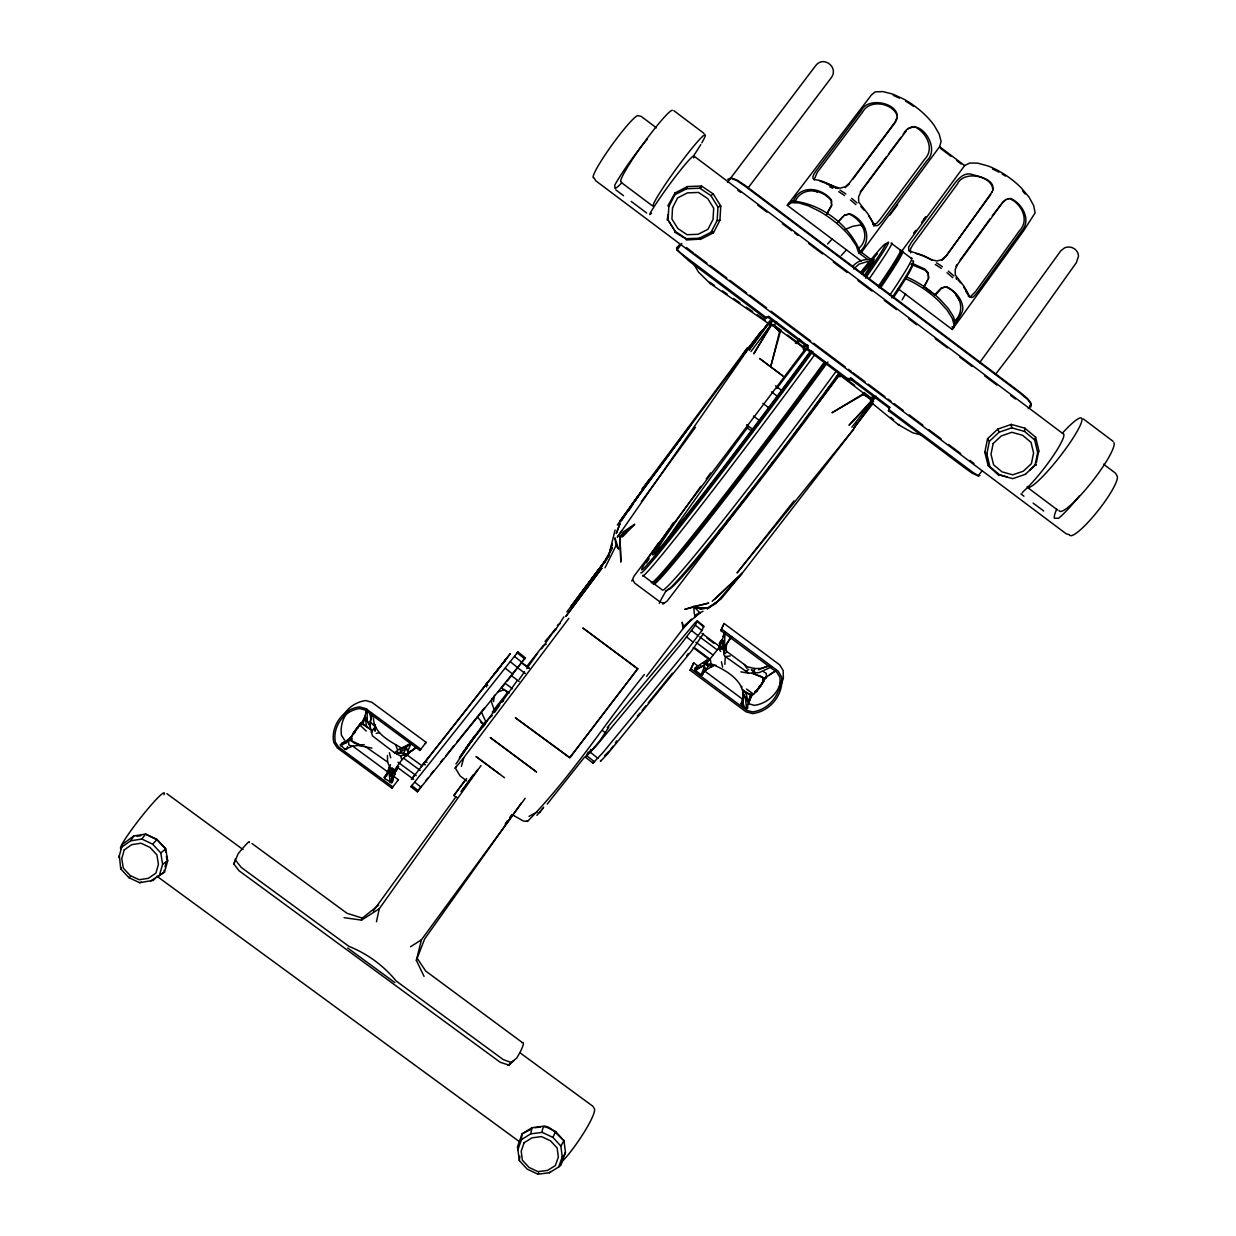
<?xml version="1.0" encoding="UTF-8"?>
<svg xmlns="http://www.w3.org/2000/svg" width="1236" height="1236" viewBox="0 0 1236 1236"><rect width="100%" height="100%" fill="white"/><g stroke="black" fill="none" stroke-linecap="round" stroke-linejoin="round"><path stroke-width="1.5" d="M771.588 666.853L759.167 672.6L748.645 673.187L725.347 656.579L723.724 654.57L724.358 649.935L722.195 647.772L722.241 639.692L725.068 632.245M726.181 650.769L725.625 647.355M395.257 774.261L395.304 772.67L391.719 782.743L384.705 778.541L390.483 764.636M992.755 190.437C993.45 175.991 963.694 169.641 957.297 184.195L913.049 244.496L910.468 248.946L910.623 252.855M831.349 203.476L831.442 200.804C821.785 188.475 801.407 186.111 794.655 202.41L793.296 201.066C800.372 184.303 821.461 187.501 831.395 199.877L831.643 205.701L826.544 214.384L831.72 204.852M1011.218 425.756L1011.28 424.411L1024.907 428.212L1035.598 437.204L1034.625 439.877L1037.668 452.53L1035.042 465.323L1025.308 474.33L1012.686 478.656L999.939 475.072L989.912 466.667L986.822 454.091L989.372 441.298L999.074 432.229L1011.728 427.841L1024.551 431.426L1034.625 439.877M668.089 214.446L667.162 220.07L668.104 219.977L675.165 231.286L686.165 238.672L699.298 238.208L711.055 232.26L717.189 220.441L717.962 207.045L710.901 195.643L699.839 188.227L686.644 188.737L674.887 194.747L668.8 206.613L668.104 219.977M711.055 232.26L713.419 232.816L719.939 220.255L720.758 206.026L713.265 193.928L701.507 186.033L687.494 186.574L686.644 188.737M724.806 664.35L725.347 656.579L730.167 655.961M807.51 347.919L806.737 349.355L847.494 379.931L850.723 377.953L889.719 407.216L888.529 410.723L964.095 467.409L972.129 473.187L978.047 475.875M814.045 179.823L817.336 172.283L862.388 112.414C869.372 98.679 892.485 102.882 897.212 115.551M412.051 785.231L410.955 786.745L417.305 791.782L521.577 662.496L529.132 668.089M707.069 659.823L695.25 667.873L695.42 670.499L706.436 663.516L718.518 648.313L724.358 649.935L724.914 633.883M519.336 1160.589L517.899 1149.743L521.391 1139.685L530.738 1133.86L531.974 1127.711L544.134 1126.12L555.597 1131.512L563.987 1140.658L565.455 1152.23L564.636 1154.594L562.241 1156.927L558.687 1166.985L549.325 1172.748L537.938 1174.2L527.216 1169.148L519.336 1160.589L519.862 1156.139M725.826 647.247L725.47 650.569L725.995 645.578M701.306 187.64L701.507 186.033L699.839 188.227M366.211 731.032L359.8 724.991L361.638 722.705L363.338 722.612L363.137 720.341L362.689 724.327L359.8 724.991L349.803 738.618L351.827 739.221L351.518 736.347M724.064 632.724L723.601 636.107L722.627 636.216M604.419 755.814L609.425 750.916M493.535 701.615L494.446 695.25M747.286 705.864L747.471 708.491L746.498 708.46L741.693 704.875C749.804 683.971 727.618 670.545 711.086 663.84L705.277 664.304L708.12 665.895L716.015 665.262M363.338 722.612L366.598 709.85M806.737 349.355L807.834 345.771L768.73 316.431L765.578 318.471L689.487 261.383L676.725 249.811M492.021 698.355L491.449 702.063L494.446 710.453M888.916 409.008L888.529 410.723L889.719 407.216M371.48 714.284L370.012 725.903L372.438 735.868L394.5 752.77L400.526 755.907L401.885 759.785L393.496 771.573L390.298 782.666L388.691 770.183L391.936 776.919L389.68 775.142M1030.299 405.439L1030.762 402.828L1027.518 398.533L1019.932 392.152L745.818 185.91L737.428 180.286L732.175 178.2M741.384 687.664L741.816 686.335M1030.731 407.154L1031.272 404.218L1027.61 399.444L1019.746 392.847L745.293 186.358L736.625 180.518L730.77 178.154L727.741 179.235M352.785 734.817L353.65 732.469L352.893 734.462M986.822 454.091L984.845 452.283L987.549 438.703L997.838 429.077L1011.28 424.411L1011.728 427.841M1036.401 462.527L1038.487 452.33M851.882 427.239L871.936 401.252L871.828 398.548M376.455 921.732L379.251 908.784L480.974 765.594M600.14 569.024L612.376 547.656L609.193 553.867L615.08 529.997M763.802 680.418L763.477 681.855L763.755 679.553L760.665 686.181L763.23 681.376L762.349 683.771M600.665 760.403L600.433 761.453L607.602 753.867L691.99 650.414L703.5 633.543M588.274 751.936L585.493 757.235L592.94 763.153L593.28 761.7M747.332 704.999L746.498 708.46L745.648 699.591L743.037 693.149L748.197 701.739L747.471 708.491M1024.551 431.426L1024.907 428.212M155.01 878.626L153.264 880.372L139.575 882.674L128.838 877.622L120.711 868.862L119.336 855.528M424.041 976.363L416.362 960.357L421.445 939.777L525.192 798.255M118.811 857.614L122.488 844.296L133.751 835.984L145.601 834.084L157.08 839.476L165.748 848.838L167.71 860.843L164.496 872.044L150.684 880.944M366.072 713.311L366.783 710.607M926.351 282.982L923.493 287.385L927.371 280.433M530.738 1133.86L542.171 1132.361C542.511 1116.232 559.738 1137.553 563.987 1140.658L560.85 1146.05L562.241 1156.927M461.383 766.397L463.886 757.498L568.854 618.371M861.183 252.731L939.623 146.667L941.106 141.414L939.221 134.106L934.2 125.423A42.982 17.922 37.3 0 0 903.933 99.204L892.67 94.044L882.767 91.572L875.026 91.927L871.287 95.141L787.286 205.315L861.291 261.028M780.735 681.469C778.124 693.937 766.876 703.624 754.408 705.354L748.722 703.778M159.599 874.764L162.627 864.227L160.773 852.933L152.615 844.126L141.816 839.043L130.661 840.82L121.777 847.062M164.991 866.838L166.505 861.6M748.614 704.056L749.897 699.561M521.762 1042.736A46.335 5.068 -55 0 1 519.753 1052.871L516.725 1058.093L511.04 1062.466L509.309 1065.247L500.24 1062.28L239.104 870.793L233.882 864.088L235.427 858.804M610.769 548.691L612.237 543.732L609.193 553.867M631.812 581.105L634.006 576.161L805.64 348.537L787.533 335.049M233.882 864.088L238.146 853.721L241.993 849.07A46.566 2.194 -52.6 0 1 249.162 842.643M745.648 699.591L748.197 701.739L750.638 694.817L753.651 694.215L755.567 692.098L766.66 676.617L762.782 679.367L762.921 682.442M397.529 751.581L396.833 753.79L403.276 750.437L410.676 743.207M741.693 704.875L741.059 703.732L742.496 702.295M741.059 703.732L743.253 696.903L742.851 691.758M766.66 676.617L766.212 677.946L762.782 679.367L776.424 670.453M362.426 722.241L360.866 723.647L362.55 721.886M565.455 1152.23L560.85 1165.301L558.687 1166.985M372.515 714.578L369.919 721.793L372.963 724.636M389.958 767.077L387.903 772.763L384.257 777.259L384.705 778.541M555.597 1131.512L552.955 1137.429L560.85 1146.05M751.534 695.837L752.029 694.508M847.494 379.931L848.081 378.355M725.161 653.504L727.139 651.727L747.347 666.745L755.041 668.691M395.304 772.67L392.523 779.854L392.986 781.137M416.362 960.357L424.643 938.927L521.144 803.23M766.536 317.188L765.578 318.471L768.73 316.431M719.213 643.632L720.897 640.742L720.356 643.57M698.263 666.25L693.674 662.836L691.094 668.939L746.745 710.329L752.492 711.921C768.885 709.912 782.094 693.736 779.885 677.204L776.78 672.199L720.804 630.576L724.095 623.516L779.731 664.922L783.176 670.545L783.361 678.456L779.174 690.043M720.804 630.576L724.095 623.516M992.044 192.244C997.483 179.297 978.139 176.346 969.766 173.89C963.756 173.38 959.074 178.046 955.505 182.325L911.226 242.642L908.676 247.092L908.784 250.862L922.38 255.11L931.805 259.776L936.873 261.012L941.909 259.622L946.158 255.79L990.762 194.577M695.42 670.499L701.167 674.779L702.326 674.949L702.882 673.558M705.184 661.631L704.659 662.929L706.436 663.516L705.184 661.631L707.1 660.596M130.661 840.82L133.751 835.984M708.12 665.895L706.482 669.603L703.469 665.447L703.717 668.521L701.167 674.779L706.482 669.603L712.956 666.049L705.277 664.304M898.309 288.869L952.276 329.487L954.13 324.975L952.292 318.332L947.147 310.19L939.005 301.198A43.507 15.234 35.8 0 0 905.123 278.533M397.034 769.472L395.86 770.955L397.189 767.726M897.243 117.219L894.941 122.225L849.518 182.974L845.223 186.775L840.156 188.166C831.272 186.481 823.887 180.085 814.617 179.714C810.399 178.169 814.709 173.21 815.976 170.923L861.059 111.055C868.305 94.121 907.27 105.168 894.756 123.121L852.794 179.266M953.45 327.864L955.304 323.338L953.497 316.679L948.336 308.536L940.194 299.545A43.492 15.265 35.8 0 0 906.328 276.879M955.953 266.59L956.726 264.72M360.819 723.786L361.963 722.457M721.824 629.248L778.077 671.102L781.554 676.772C784.118 694.354 769.982 711.642 752.508 713.589L746.003 711.797L690.09 670.267L693.674 662.836M401.885 759.785L408.637 752.894L408.282 749.974L410.97 743.67M751.303 696.888L752.322 694.555L749.943 696.471L751.303 696.888L749.557 700.657M850.723 377.953L850.275 378.958L888.746 407.834M400.526 755.907L406.737 754.362L399.213 752.863L403.569 753.481L405.933 748.367L408.282 749.974M120.711 868.862L121.344 867.517M553.774 632.106L555.211 629.109L541.662 648.823M363.137 720.341L365.315 715.814M353.913 732.963L356.988 727.911L353.913 732.963L355.52 730.723M372.747 729.611L371.372 732.423L373.967 728.22M926.876 281.947L928.653 277.822L928.221 274.809M992.014 191.997L945.926 256.594L941.724 260.456M605.007 567.803L616.007 545.648L614.895 537.815L618.587 549.093L616.007 545.648M505.694 823.408L505.261 824.288L507.656 821.6M455.945 764.095L472.955 739.004L484.728 724.342M687.494 186.574L674.995 192.97L667.888 205.84L668.8 206.613M621.754 520.093L636.942 497.505L690.63 425.153M702.326 674.949L703.856 672.013M343.623 715.536C347.81 707.332 356.571 701.847 365.609 700.534L371.82 702.264L426.126 742.357L425.199 743.608M408.745 745.432L410.367 742.357M357.389 728.174L360.309 723.647L357.389 728.174L359.259 725.733M707.347 609.024L721.113 598.888L742.203 573.226L853.566 429.278L857.181 422.511M768.328 317.482L806.923 346.435L807.664 345.076M608.375 555.366L604.342 562.813L606.212 560.124M756.417 690.8L754.933 692.392M760.31 685.841L756.942 690.909L760.31 685.841L758.317 688.467M456.856 797.529L453.875 795.49L464.999 780.364M592.94 763.153L602.844 752.709L687.849 649.224L701.909 630.468L703.794 626.08L697.305 620.889L695.188 622.635L607.247 727.602M492.314 712.106L498.432 703.825M770.152 323.894L770.569 325.207L753.728 353.867L771.867 324.496L773.149 324.496L772.222 325.624L770.059 323.508L767.092 324.373L749.093 350.112L768.576 323.739L774.678 326.366L805.239 349.139M585.493 757.235L595.458 746.822L681.175 643.879L695.374 625.231L697.305 620.889M902.064 299.931L905.555 293.998M762.056 683.338L763.23 681.376M352.924 734.076L355.18 730.337M675.165 231.286L674.671 232.121L685.516 238.641M615.327 743.006L616.594 740.889M141.816 839.043L145.601 834.084L157.065 839.862L165.748 848.838L160.773 852.933M344.071 917.668L361.515 920.109L362.673 918.24L346.976 913.25L252.005 843.539M507.363 680.959L525.362 657.846L517.93 651.928L516.555 653.535M773.705 326.335L776.594 321.669M395.86 770.955L398.672 766.505M809.317 414.601L839.924 374.261M730.847 636.54L725.099 647.247L722.241 639.692L718.518 648.313L720.665 651.496M456.331 766.397L455.064 768.375L463.886 757.498M461.522 755.211L469.665 743.639L459.313 758.07M555.026 630.561L563.879 616.872M590.762 749.371L589.325 752.817L599.692 741.059L608.807 727.108M629.062 510.252L633.265 503.855M635.366 500.657L641.669 491.063L619.607 521.669L636.942 497.505L620.534 521.886M758.75 688.684L762.102 683.585M505.957 823.099L507.486 820.781M619.978 537.027L623.547 531.681L634.562 524.373L622.573 536.795L619.978 537.027L620.843 561.824L619.978 537.027L634.562 524.373M537.938 1174.2L538.757 1172.995M483.245 726.737L488.529 718.919L492.268 715.582M764.033 328.992L747.625 349.881L617.289 537.274L621.862 530.507M355.412 730.507L358.795 725.547M410.955 786.745L517.93 651.928M509.618 817.691L511.735 814.586M362.534 722.473L363.909 720.464M417.305 791.782L421.383 786.281M1028.244 408.652L1031.272 404.218M1022.203 493.01L1023.161 491.619A39.336 5.825 -52.2 0 0 1050.6 459.56A39.336 5.825 -52.2 0 0 1063.794 434.284L693.72 155.906M351.812 736.486L346.914 740.534M519.151 679.491L524.589 671.766M526.752 668.676L537.614 653.241M629.093 508.769L641.669 491.063M461.661 790.916L463.485 788.321M463.036 752.199L474.639 735.884M494.415 712.569L499.792 705.03M501.94 702.002L517.003 680.881M359.012 725.717L361.406 722.365M617.32 525.006L690.522 425.385M761.299 332.7L769.935 320.665M455.821 797.019L373.303 910.947M463.345 788.537L473.357 774.601M766.243 317.575L681.793 253.967L677.251 249.811L681.839 243.477M953.574 322.024C966.645 311.271 960.387 292.638 945.741 286.906L941.09 288.112L935.219 294.322M952.276 329.487L1023.655 230.73L1035.088 212.901L1033.744 205.701L1029.047 197.142L1021.291 187.934A42.905 17.86 35.6 0 0 987.688 165.856L977.63 163.137L969.704 163.028L964.636 165.562L901.276 251.82M729.719 179.344L815.636 65.678C823.408 55.218 838.966 67.316 831.365 77.574L747.795 188.32M641.36 501.631L695.497 427.285M960.063 260.132L990.067 218.818M992.292 215.759L1003.725 201.066M768.746 324.666L772.006 320.201M459.653 756.973L500.055 703.438M607.154 558.44L599.491 568.931L603.369 564.033M754.532 692.191L755.35 691.094L755.289 692.253M742.62 354.485L747.44 347.919L642.025 489.379L649.24 479.583M480.464 728.22L486.134 720.495M921.5 222.65L925.949 216.594L923.586 219.514M536.903 815.358L543.67 807.093M609.008 555.597L588.954 582.743L608.823 555.906M467.826 782.96L477.791 769.487M419.869 750.406L420.812 749.155L365.918 708.645L359.645 706.899C342.959 708.753 330.46 726.057 333.766 742.481L337.304 747.934L391.889 788.151L392.816 786.899L338.463 746.899L335.327 742.079C332.376 726.629 344.087 710.437 359.722 708.522L365.269 710.082L419.869 750.406L426.126 742.357M397.482 780.997L398.394 779.761L393.79 776.362M465.972 747.965L482.797 725.254M858.479 248.668C871.426 237.714 862.481 219.637 848.993 214.06M867.857 259.668L858.711 252.793C873.358 241.005 866.282 220.255 849.951 213.813L844.281 215.219M897.707 204.712L889.812 215.203M577.552 597.652L598.456 569.487M467.903 782.898L463.222 789.171M860.225 191.982L886.258 157.049M888.514 154.021L900.967 137.304M903.238 134.276C915.83 111.534 942.373 147.022 926.861 160.68L882.334 220.873C880.511 222.835 876.865 228.243 874.223 224.535L868.213 214.307L858.696 202.086L858.587 196.802L861.013 191.595L906.328 130.784M840.882 218.602L837.421 222.573L842.998 216.872M636.787 497.814L743.794 354.129M750.932 351.565L770.569 325.207M644.419 674.47C605.13 722.936 571.387 776.857 527.525 821.368L523.492 821.059L513.527 815.451M566.845 611.944L603.492 563.214L570.615 606.721M453.875 795.49L466.621 778.556M474.732 737.027L469.958 742.96L472.955 739.004M782.326 391.086L785.694 386.621M646.552 676.37L683.075 628.614L691.511 619.174L684.868 625.339M735.312 511.673L667.301 600.928L662.836 604.172M737.645 508.629L753.929 487.262M766.722 470.483L772.531 462.851M783.006 449.116L785.323 446.072M786.467 444.574L791.04 438.579M797.9 429.587L805.887 419.097M610.337 749.804L613.087 746.189M760.681 332.02L743.361 354.67L764.203 328.761M744.613 353.063L762.056 330.259M755.52 692.438L758.518 688.514M414.338 775.513L411.356 779.437L499.406 667.687M482.473 689.147L487.417 682.766L485.068 685.717M504.612 661.013L506.42 658.618L503.5 662.264M727.479 182.418L730.77 178.154M507.486 821.832L509.649 819.02M584.582 757.096L547.193 804.111M690.09 670.267L691.094 668.939M428.274 757.822L423.191 764.358L425.385 761.623M502.218 664.087L510.391 653.566L421.09 766.861M469.958 742.96L474.207 737.475M731.99 636.756L726.351 644.018L726.505 645.995M391.889 788.151L398.394 779.761M758.904 335.512L762.102 331.418M686.876 655.451L688.39 653.52M504.891 660.735L493.844 674.686L496.733 671.071M508.166 691.666L498.88 703.531L503.608 700.797M461.739 791.055L463.361 788.923M979.592 362.72L1060.766 250.877L1064.474 247.926C1070.7 245.099 1078.364 249.193 1078.472 256.3L1076.355 262.665L1013.968 350.236L995.397 374.508M497.335 670.375L501.229 665.416M765.192 327.494L768.576 323.739M526.953 666.204L543.083 645.717L546.235 644.188M793.991 500.889L737.042 572.948L853.566 429.278M425.678 780.781L427.702 778.232M409.719 752.23L405.485 755.366L409.719 752.23L406.165 756.123M539.483 812.778L542.851 808.56M889.287 409.889L973.288 472.662L978.263 475.659L982.157 470.792M354.238 732.423L355.767 730.538M384.257 777.259L389.309 772.036M770.306 323.925L772.562 321.113M430.715 774.431L433.851 770.538M440.804 761.932L443.23 758.935M445.655 755.938L454.153 745.432M456.594 742.434L484.527 707.919M913.589 233.125L915.938 230.22M400.078 748.46L394.5 752.77M637.343 716.185L639.769 713.218M642.179 710.252L645.81 705.818M648.22 702.851L672.384 673.234M521.808 661.955L525.362 657.846M353.388 734.215L354.531 732.886L352.569 734.277L354.531 732.886M545.03 641.422L556.015 628.66M712.183 601.314L742.203 573.226L716.865 602.102L707.394 608.019M349.726 739.051L340.178 744.767L345.138 749.387L346.435 749.387L347.548 746.698M152.615 844.126L157.08 839.476M827.626 243.909L832.276 238.857M841.268 255.512L846.49 249.842M364.342 718.997L365.331 717.931M353.125 733.72L355.041 731.712M408.668 753.095L410.862 750.777M871.936 401.252L872.801 403.678L853.612 428.444L873.497 401.113L871.936 401.252L849.039 425.292L872.245 399.8L839.538 374.863M348.691 711.349C342.588 717.498 340.163 726.907 341.507 735.389L344.612 740.148M795.366 343.083L799.383 339.05M167.71 860.843L162.627 864.227M742.203 573.226L714.501 599.475M845.146 187.64L849.395 183.824M841.623 217.721L845.115 214.894L848.097 214.431M394.207 771.743L396.385 769.704L394.67 772.438L393.11 772.763M1029.588 470.205L1036.046 464.226L1036.309 465.138L1035.042 465.323M853.643 268.984L858.958 264.149L866.946 261.708A23.252 19.374 39.7 0 1 870.283 261.754M852.809 266.343C857.32 260.796 865.061 258.432 871.952 260.101M683.585 626.667L700.009 612.871L693.705 606.49L684.775 609.379L708.722 603.091L693.705 606.49L694.338 613.968M796.463 343.546L800.665 339.962M714.346 603.894L718.533 600.356M549.325 1172.748L550.885 1171.45M774.091 671.689L769.379 674.81M1006.135 199.506L1002.072 203.167L957.576 264.427L955.196 269.664L955.304 274.933L964.265 286.69L969.735 296.563C972.33 299.946 975.544 294.153 977.29 292.469L1021.013 231.858C1031.828 220.811 1022.898 204.033 1010.801 198.455L1007.618 198.981M710.901 195.643L713.265 193.928M908.074 128.807L914.192 126.505C926.011 131.835 935.281 148.598 924.528 159.429L880.001 219.575L876.571 223.376L873.018 224.504M362.38 918.101L378.618 905.123M745.725 671.735L748.753 669.309M698.572 666.389L695.25 667.873M416.208 747.069L408.637 752.894L405.933 748.367M797.56 342.727L800.418 340.549M508.042 1065.154L513.805 1060.874M806.923 346.435L807.834 345.771M700.009 612.871L694.555 616.81L695.729 615.976M1037.668 452.53L1039.105 451.511L1035.598 437.204M409.224 744.288L401.53 748.027C390.035 741.26 373.658 733.551 373.426 717.9M156.586 877.529L164.496 872.044L163.986 870.329M404.265 747.718L407.988 745.138M340.425 745.926L351.827 739.221L350.823 737.537M128.838 877.622L129.996 876.834M749.943 696.471L753.651 694.215L746.498 689.039M557.359 625.37L560.124 623.608M361.515 920.109L379.251 908.784M410.522 946.745L421.445 939.777M763.276 680.557L764.049 680.588M531.974 1127.711L522.055 1133.906L521.391 1139.685M531.465 1128.962L522.055 1133.906L517.42 1146.946L517.899 1149.743M417.165 747.286L411.109 751.009L412.685 750.561M792.863 201.051L788.491 203.708L792.863 201.051C821.214 203.677 849.117 224.89 859.916 251.155L872.106 260.332M787.286 205.315L791.643 202.673L799.012 202.936L808.684 205.948L819.854 211.495A43.584 15.28 37.1 0 1 850.862 237.683L856.347 245.979L858.711 252.793M346.451 741.09L341.569 743.238M719.939 220.255L717.189 220.441M709.758 606.861L715.814 603.462M529.039 816.347L537.49 811.851M345.138 749.387L352.028 746.297L364.126 744.566M768.529 665.71L758.564 669.835M694.617 615.358L702.99 611.279M999.939 475.072L998.935 475.505L988.12 465.648L984.845 452.283M844.806 229.602L852.763 226.281L861.229 224.813M711.241 666.822L712.6 666.281M674.995 192.97L674.887 194.747M768.298 666.297L760.403 668.475L753.775 668.537L754.64 669.974M694.678 669.263L701.152 666.899L700.58 665.663M498.123 691.866L504.721 689.518M1005.208 199.83L1008.066 198.826M847.293 380.812L852.562 379.066M702.635 663.222L705.632 662.249M717.962 207.045L720.758 206.026L719.306 206.335M344.041 742.249L345.91 741.646L346.126 743.021M871.21 399.444L876.664 397.822M870.144 399.846L877.483 397.776M139.575 882.674L141.445 882.226M376.269 733.396L379.313 732.701M868.97 397.899L876.339 396.323M362.241 744.845L358.888 745.54L371.943 748.104M701.337 609.132L708.831 607.726L697.444 607.772L701.337 609.132L693.705 606.49M137.072 836.293L140.78 835.706M534.894 1127.742L540.58 1127M750.638 694.817L742.342 689.765L746.08 693.396L752.925 694.539M720.418 641.978L721.407 641.917M699.19 239.181L686.366 239.969L686.165 238.672M871.843 402.982L898.139 424.535L899.484 424.52M978.263 475.659L979.901 475.675M989.912 466.667L988.12 465.648M385.539 775.652L386.945 775.745M835.382 188.073L837.993 188.382M740.843 671.859L748.645 673.187M664.01 603.014L660.487 602.272L634.609 583.037L632.909 579.885M526.598 821.168L527.525 821.368M920.774 434.856L912.755 432.801L898.139 424.535M1000.465 475.057L1007.232 476.957M403.569 753.481L406.737 754.362M1068.939 534.585L1066.112 533.751L595.783 180.811L593.991 177.814A38.301 4.141 -54.1 0 1 610.074 147.64A38.301 4.141 -54.1 0 1 637.884 115.581L641.237 116.431L656.424 127.849M911.148 264.365L925.131 270.221L928.221 273.743M390.792 770.739L393.496 771.573L389.077 767.989L391.936 776.919L390.792 770.739L389.077 767.989L394.408 770.013L391.827 767.68M817.32 192.152L812.33 189.85M912.261 263.392L924.976 269.139L928.267 272.816L928.483 278.641M1009.781 198.687C1021.708 203.878 1029.835 220.41 1019.329 230.931L975.59 291.526L970.801 296.424L969.565 296.98L968.097 295.821M820.024 181.151L830.947 185.168A42.101 15.342 37.1 0 1 836.896 188.274M511.04 1062.466L503.222 1059.592L396.215 981.044A123.863 120.417 -47.6 0 0 348.876 946.328L241.221 867.425L235.968 860.72M703.717 668.521L706.482 669.603M352.028 746.297L348.815 744.937L348.552 741.554M364.852 746.22L387.625 762.102L389.294 766.305M893.226 95.326L899.36 98.138M872.4 400.603L873.497 401.113L863.454 394.516L831.982 412.762L864.072 393.326L863.454 394.516L869.789 397.714M542.171 1132.361L552.955 1137.429M826.791 183.87L833.667 187.223M722.195 647.772L719.63 646.505L724.358 649.935L722.241 639.692L724.203 642.117M362.689 724.327L370.615 729.503L361.638 722.705M425.431 761.453L426.945 762.257M1025.308 474.33L1025.71 473.79M763.245 671.472L766.227 673.404L766.552 676.664M923.709 286.597L935.173 295.265L941.956 287.88L946.73 286.752C954.98 290.707 963.385 300.07 962.782 309.556C961.129 316.478 955.15 321.113 953.574 327.926L951.952 326.721M714.532 285.454L709.773 282.194L710.329 283.647L768.777 323.678M722.473 290.893L727.231 294.153M733.581 298.494L739.916 302.851M746.266 307.192L752.616 311.534M757.374 314.794L765.316 320.232M737.846 190.406L740.719 192.383M775.003 325.933L781.245 330.275M969.812 460.395L973.983 463.423M156.879 876.2L520.217 1142.234M166.875 793.667L243.059 849.565M519.8 1052.639L592.878 1106.251L594.47 1108.908A35.01 5.377 -55.7 0 1 584.056 1132.408A35.01 5.377 -55.7 0 1 561.499 1162.164M347.733 948.043L394.825 982.574M406.289 754.362L421.553 765.486M403.43 758.085L420.163 770.414M397.992 762.195L416.254 775.652M396.849 766.969L413.566 779.283M352.291 745.818L389.17 772.963M512.523 688.761L505.261 683.384L501.522 687.834L508.846 693.257M506.049 690.646L508.969 692.809M497.83 772.778L475.968 756.494L499.854 774.246M499.174 773.767L504.504 777.707M521.561 662.805L529.116 668.398M517.699 667.857L525.315 673.496M602.828 730.893L605.764 733.072M511.457 675.737L519.197 681.469M701.986 633.404L719.228 646.227M706.899 638.023L714.053 643.353M699.808 636.926L717.096 649.781M695.914 642.272L713.203 655.126M694.029 647.34L709.866 659.112M693.241 647.664L709.016 659.391M704.381 670.793L742.604 699.221M746.621 424.767L752.77 429.355M746.59 427.378L752.678 431.936M615.806 189.865L623.516 195.659M631.241 201.437L646.66 213.009M1020.921 493.921L1023.964 496.208M1033.08 503.052L1043.725 511.024M694.756 253.967L706.946 263.129M710.005 265.416L726.768 278.007M729.827 280.294L746.606 292.886M749.649 295.172L766.428 307.764M771.001 311.194L810.692 340.966M813.721 343.253L845.47 367.077M848.483 369.348L851.511 371.603M853.025 372.747L865.2 381.878M868.244 384.164L884.976 396.725M888.02 399.012L891.063 401.298M894.107 403.569L903.192 410.398M909.248 414.941L922.875 425.169M928.931 429.711L941.044 438.811M948.615 444.481L960.727 453.581M807.432 348.475L848.22 379.081M803.23 349.294L804.451 350.205M838.765 375.945L839.97 376.841M775.528 385.833L783.191 391.58M771.449 391.858L777.614 396.478M762.875 403.353L768.854 407.818M753.466 416.068L759.646 420.688M673.836 110.668L704.041 133.411M1083.369 418.942L1113.126 441.345M1103.532 464.18L1115.49 473.172L1117.189 476.107A37.976 6.875 -51.9 0 1 1096.27 512.878A37.976 6.875 -51.9 0 1 1069.449 534.632M757.699 205.161L766.953 212.113M782.388 223.731L791.643 230.684M794.733 233.017L797.807 235.334M808.607 243.461L822.496 253.905M833.296 262.032L847.185 272.476M857.985 280.603L871.874 291.047M884.219 300.333L896.563 309.618M908.908 318.903L916.633 324.713M935.142 338.633L947.487 347.919M959.831 357.204L972.176 366.489M984.52 375.775L996.865 385.06M1010.754 395.505L1015.389 398.996M622.311 183.252L652.237 205.701M1028.012 487.818L1057.491 509.958M466.528 780.781L460.132 775.976L455.42 768.159M939.623 146.667L964.636 165.562M940.488 148.351L950.855 156.184M956.772 160.665L961.222 164.017M891.789 243.646L900.72 250.383M902.805 251.943L911.751 258.679M841.083 375.141L854.679 385.4M686.474 247.555L693.365 252.901M414.724 782.203L421.182 787.317M411.912 785.663L418.324 790.731M590.592 752.477L598.023 758.379M587.162 756.03L594.609 761.948M517.251 652.902L524.744 658.865M514.547 656.455L522.055 662.419M510.391 661.801L517.884 667.78M505.323 668.259L512.785 674.192M697.413 621.77L703.917 626.976M695.374 625.231L701.909 630.468M691.619 630.561L698.216 635.829M686.706 637.019L693.35 642.334M864.196 392.507L869.742 397.003M710.329 283.647L698.433 272.013L694.277 264.921M890.723 417.335L893.643 419.73M480.773 722.025L483.261 724.281M771.867 324.496L779.638 331.634L770.677 366.829L783.052 376.084L759.615 358.471L770.677 366.829L780.58 330.676L779.638 331.634L774.678 326.366M477.544 717.05L484.388 725.254M865.107 229.618L861.492 225.446M959.878 300.981L955.984 295.126M989.372 441.298L987.549 438.703M373.349 724.806L375.79 727.417L373.535 724.327M480.48 721.608L483.492 724.899M521.592 1041.994L425.694 971.032L417.196 958.286M485.331 685.486L486.598 686.907M1022.666 191.07L1025.138 193.99M699.298 238.208L700.348 239.475L713.419 232.816L712.446 231.41M365.053 717.05L370.012 725.903L365.053 717.05L366.659 726.413M486.459 684.033L487.633 685.563M963.786 287.37L967.031 291.928M744.242 664.443L747.085 668.537M725.609 649.503L727.139 651.727M668.753 221.259L675.304 231.781M965.749 291.109L967.68 294.245M999.074 432.229L997.838 429.077M677.251 249.811L676.416 247.972A47.601 2.657 -53.7 0 0 679.352 244.944M481.808 712.801L484.991 719.985M956.015 277.806L956.602 279.398M395.752 744.829L397.266 749.325M389.386 752.724L390.731 757.838M746.08 693.396L748.197 701.739M721.422 661.832L722.627 667.146M742.666 700.858L744.041 706.853M369.672 712.724L370.676 717.359M391.148 779.684L391.719 782.743M710.252 659.097L711.086 663.84M165.161 848.622L165.778 852.361M166.381 856.115L166.999 859.854M387.424 755.397L387.625 762.102M367.138 709.248L367.231 719.707M992.554 169.069A39.228 16.346 35.6 0 1 998.904 172.159M1002.164 174.013A39.228 16.346 35.6 0 1 1005.455 176.084M905.571 101.151A39.305 16.408 37.3 0 1 913.651 106.435M829.727 186.806A42.101 15.311 37.1 0 1 832.662 188.258M838.719 191.704A42.101 15.311 37.1 0 1 844.636 195.612M850.43 199.985A42.101 15.311 37.1 0 1 855.822 204.62M839.939 190.066A42.101 15.342 37.1 0 1 845.872 193.975M851.65 198.347A42.101 15.342 37.1 0 1 857.042 202.982M860.843 206.644A42.101 15.342 37.1 0 1 864.227 210.29M868.599 215.79A42.101 15.342 37.1 0 1 873.96 226.234M935.281 264.489A42.024 15.249 35.7 0 1 941.245 268.413M947.023 272.754A42.024 15.249 35.7 0 1 952.724 277.667M916.046 253.565A42.024 15.296 35.7 0 1 931.851 260.163M936.471 262.835A42.024 15.296 35.7 0 1 942.45 266.76M948.228 271.117A42.024 15.296 35.7 0 1 953.914 276.014M958.085 280.124A42.024 15.296 35.7 0 1 960.542 282.828M659.298 603.384A223.222 9.409 -53.1 0 1 666.405 590.298M121.128 848.514A35.288 3.229 -51.9 0 1 141.553 816.594A35.288 3.229 -51.9 0 1 164.002 794.717M647.417 139.05A39.629 3.816 -54 0 0 614.771 185.076L614.987 188.49A48.559 4.697 -54.1 0 0 621.862 182.681M651.511 213.287A48.528 3.677 -53.9 0 1 649.719 214.554L650.769 212.098A39.598 2.966 -53.9 0 1 679.383 171.541A39.598 2.966 -53.9 0 1 693.674 157.914M1079.167 496.115A39.305 6.659 -52 0 1 1058.619 518.239L1054.385 518.27A48.173 8.204 -51.9 0 1 1056.734 509.17M621.492 181.877A44.11 4.233 -54.1 0 1 640.804 147.146A44.11 4.233 -54.1 0 1 672.291 110.282M653.751 206.103A44.094 3.368 -53.9 0 1 683.075 159.614A44.094 3.368 -53.9 0 1 701.816 142.804M700.75 144.612A44.094 3.368 -53.9 0 1 693.597 155.798M1113.914 442.704A43.77 7.416 -51.9 0 1 1089.735 484.589A43.77 7.416 -51.9 0 1 1059.036 510.36M1062.357 433.187A43.785 6.582 -52.1 0 1 1081.608 421.739A43.785 6.582 -52.1 0 1 1053.257 464.751A43.785 6.582 -52.1 0 1 1027.224 486.49M861.94 274.268A181.738 4.589 -53.2 0 1 871.411 266.482M764.806 414.925A181.738 4.589 -53.2 0 1 762.581 417.892M753.728 429.665A181.738 4.589 -53.2 0 1 751.534 432.569M726.335 465.787A181.738 4.589 -53.2 0 1 724.126 468.66M701.739 497.691A181.738 4.589 -53.2 0 1 699.329 500.765M667.919 540.101A181.738 4.589 -53.2 0 1 665.601 542.867M659.36 549.989A181.738 4.589 -53.2 0 1 700.905 486.304M706.22 478.981A181.738 4.589 -53.2 0 1 710.592 472.955M803.941 347.919A181.738 4.589 -53.2 0 1 806.119 345.076M861.446 272.631A184.89 4.558 -53.2 0 1 864.072 275.829M810.275 351.333A184.89 4.558 -53.2 0 1 685.532 516.324A184.89 4.558 -53.2 0 1 662.465 538.572M663.361 537.258A184.89 4.558 -53.2 0 1 669.418 528.405M670.406 526.984A184.89 4.558 -53.2 0 1 673.496 522.55M802.519 347.687A184.89 4.558 -53.2 0 1 804.744 344.782M860.673 272.291A203.368 5.006 -53.2 0 1 865.03 276.169M811.372 350.839A203.368 5.006 -53.2 0 1 672.06 534.57A203.368 5.006 -53.2 0 1 658.603 542.759M884.806 245.238A206.536 5.222 -53.2 0 1 865.509 278.162M812.902 351.318A206.536 5.222 -53.2 0 1 640.99 572.453M646.428 562.843A206.536 5.222 -53.2 0 1 649.147 558.672M867.888 265.122A206.536 5.222 -53.2 0 1 870.129 262.387M873.589 258.169A206.536 5.222 -53.2 0 1 877.328 253.704M891.125 243.229A207.833 5.577 -53.2 0 1 868.862 279.305M814.879 354.5A207.833 5.577 -53.2 0 1 642.705 575.327L651.418 581.816A207.802 6.69 -53.2 0 0 824.567 361.762M899.932 249.873A207.802 6.69 -53.2 0 1 878.271 286.366M900.395 251.387A206.875 6.783 -53.2 0 1 878.873 287.818M825.447 362.874A206.875 6.783 -53.2 0 1 652.979 581.847M901.986 251.418A207.787 6.952 -53.2 0 1 880.465 288.019M827.919 361.947A207.787 6.952 -53.2 0 1 653.458 583.33L662.187 589.835A207.756 8.065 -53.1 0 0 836.509 370.723M910.793 258.061A207.756 8.065 -53.1 0 1 889.874 295.11M912.508 260.997A206.443 8.328 -53.1 0 1 891.851 297.984M838.904 373.164A206.443 8.328 -53.1 0 1 665.431 590.654M911.627 264.303A203.276 8.328 -53.1 0 1 893.489 297.567M839.538 374.415A203.276 8.328 -53.1 0 1 668.305 588.939M838.209 374.601A184.797 7.571 -53.1 0 1 836.015 377.629M829.31 386.837A184.797 7.571 -53.1 0 1 826.127 391.194M820.735 398.548A184.797 7.571 -53.1 0 1 815.266 405.98M810.847 411.943A184.797 7.571 -53.1 0 1 805.254 419.467M798.502 428.521A184.797 7.571 -53.1 0 1 793.991 434.531M786.065 445.037A184.797 7.571 -53.1 0 1 782.682 449.518M773.705 461.306A184.797 7.571 -53.1 0 1 770.368 465.678M761.5 477.22A184.797 7.571 -53.1 0 1 758.023 481.716M748.954 493.411A184.797 7.571 -53.1 0 1 746.729 496.239M743.207 500.75A184.797 7.571 -53.1 0 1 740.889 503.716M734.091 512.307A184.797 7.571 -53.1 0 1 731.897 515.072M729.549 518.008A184.797 7.571 -53.1 0 1 727.247 520.897M720.603 529.163A184.797 7.571 -53.1 0 1 718.471 531.789M664.922 543.006A180.425 4.836 -53.2 0 1 748.043 426.899M776.749 388.537A180.425 4.836 -53.2 0 1 808.143 347.223M729.085 461.507A180.41 5.346 -53.2 0 1 732.299 457.119M736.641 451.217A180.41 5.346 -53.2 0 1 745.493 439.197M746.621 437.683A180.41 5.346 -53.2 0 1 752.26 430.066M780.967 391.688A180.41 5.346 -53.2 0 1 788.985 381.09M791.272 378.092A180.41 5.346 -53.2 0 1 800.31 366.227M802.535 363.307A180.41 5.346 -53.2 0 1 806.953 357.528M375.172 726.845L375.08 731.187L374.817 724.76L375.172 726.845M672.523 207.833L671.936 219.035L677.853 228.521L687.061 234.701L698.062 234.299L707.919 229.324L713.048 219.421L713.682 208.204L707.78 198.656L698.51 192.445L687.463 192.862L677.622 197.899L672.523 207.833M993.141 443.554L991.009 454.261L993.59 464.798L1001.994 471.843L1012.686 474.84L1023.253 471.225L1031.411 463.685L1033.59 452.963L1031.04 442.38L1022.605 435.288L1011.867 432.291L1001.268 435.968L993.141 443.554M124.233 849.904L121.761 858.742L123.337 868.166L130.151 875.505L139.158 879.738L148.459 878.286L155.921 873.11L158.44 864.288L156.879 854.833L150.066 847.448L141.012 843.199L131.68 844.682L124.233 849.904M524.126 1142.713L521.206 1151.149L522.395 1160.218L528.993 1167.402L537.984 1171.635L547.517 1170.415L555.35 1165.579L558.332 1157.159L557.158 1148.043L550.545 1140.843L541.522 1136.595L531.943 1137.846L524.126 1142.713M618.093 528.575L616.27 533.55L620.024 523.616L618.093 528.575M725.872 648.576L723.894 651.975L725.872 648.576M461.878 790.592L461.136 791.751L461.955 790.716M601.855 568.22L565.825 616.44L601.855 568.22M637.699 668.8L569.781 757.714L515.489 717.838L569.781 757.714L637.699 668.8L583.068 628.135L637.699 668.8M403.214 747.533L402.055 748.954L403.214 747.533M719.939 643.23L720.248 644.991L719.939 643.23M361.669 745.679L354.408 743.176L350.483 740.225L361.669 745.679M425.122 764.667L423.454 764.049L425.153 764.59M759.754 675.999L752.307 673.234L764.327 678.193L759.754 675.999M754.254 671.272L751.333 669.788L755.428 673.095L754.254 671.272M536.501 771.913L490.368 737.629L536.501 771.913M400.897 750.376L400.325 749.804L400.989 751.859L400.897 750.376M682.983 625.787L682.179 622.171L683.075 628.614L682.983 625.787"/></g></svg>
